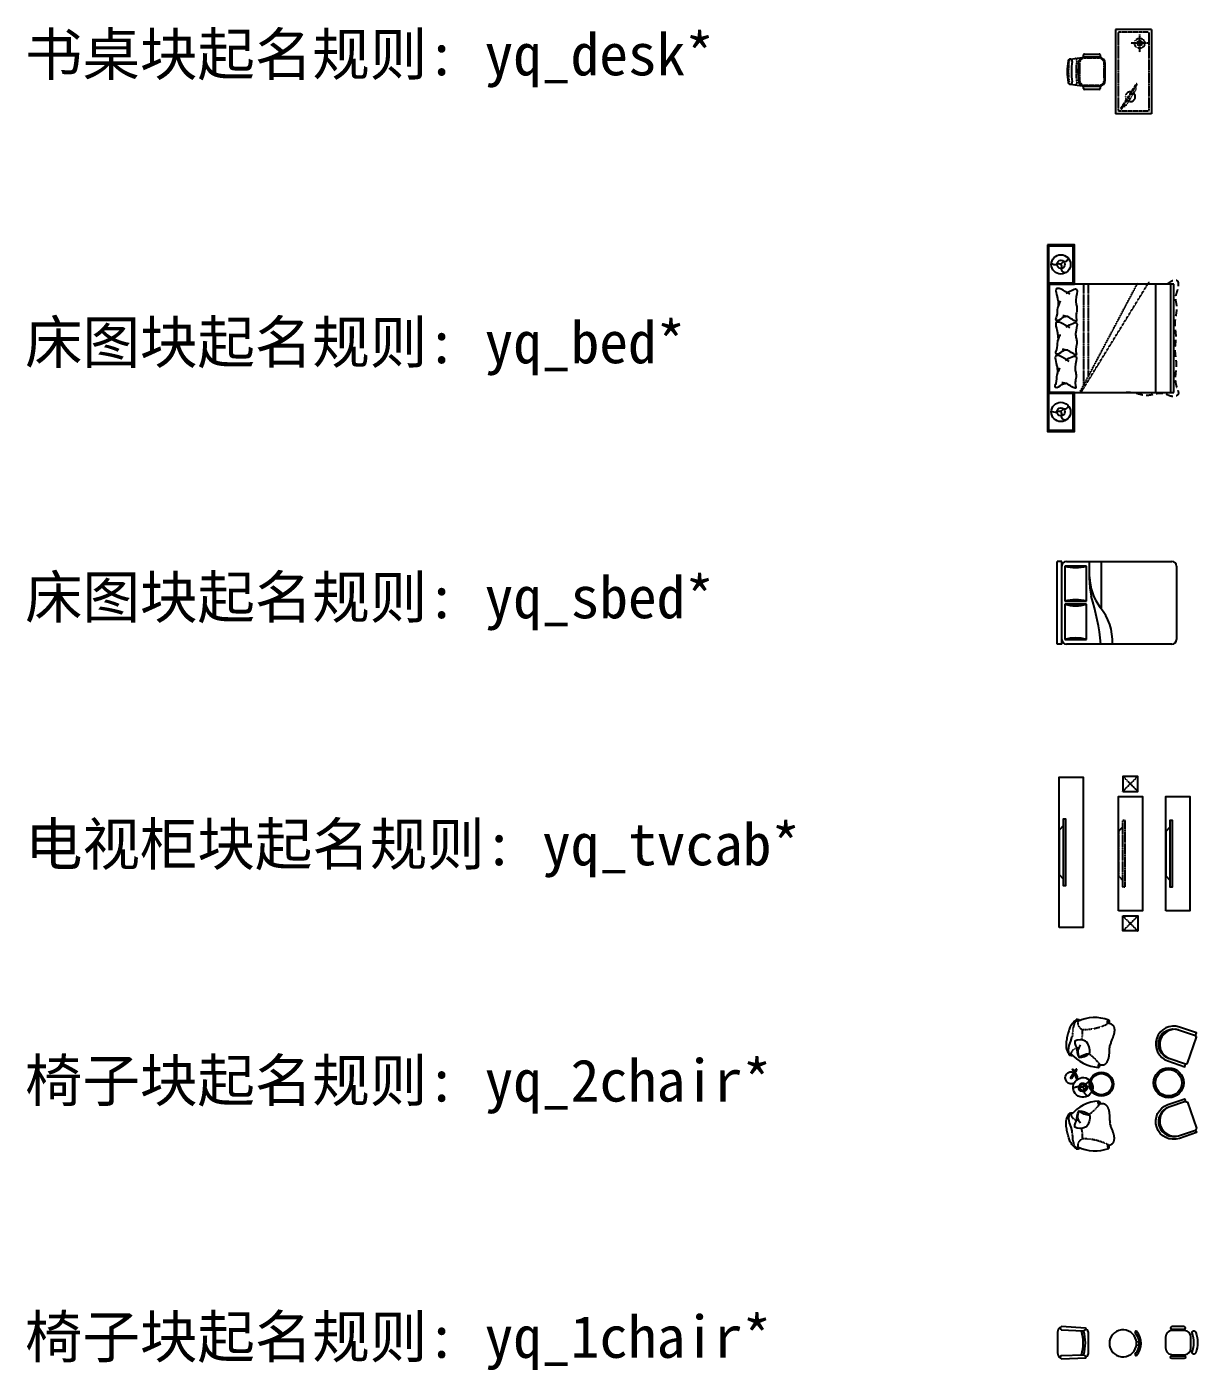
# Model space of a CAD drawing. Extents: x -15080 to 60298, y -30155 to 15485.
# Drawn here: x -15080 to 4379, y -30155 to -7845 of the extents above; entities that cross this region are included whole.
import ezdxf

# ---------------------------------------------------------------- set-up
doc = ezdxf.new("R2010")
doc.units = 0
doc.linetypes.add('DASHED2', pattern=[0.375, 0.25, -0.125])
doc.linetypes.add('HIDDEN2', pattern=[0.1875, 0.125, -0.0625])
doc.layers.get('0').update_dxf_attribs({"linetype": 'CONTINUOUS'})
doc.styles.get("Standard").update_dxf_attribs({"font": ''})
doc.styles.get('STANDARD').set_extended_font_data('SimSun')

# ---------------------------------------------------------------- blocks, each defined once
blk = doc.blocks.new('YQ_BED_01')
at = {"linetype": 'CONTINUOUS', "ltscale": 1000}
for p, q in [((2100, 900), (0, 900)), ((0, 900), (0, -900)), ((2100, -900), (2100, 900)), ((0, -900), (2100, -900))]:
    blk.add_line(p, q, dxfattribs=at)
at = {"color": 53, "linetype": 'CONTINUOUS', "ltscale": 1000}
blk.add_line((30, 900), (30, -900), dxfattribs=at)
at = {"color": 57, "linetype": 'DASHED2', "ltscale": 0.5}
for p, q in [((540, -900), (1504, 921)), ((560, -900), (1689, 931)), ((600, 900), (600, -782)), ((680, 900), (680, -625))]:
    blk.add_line(p, q, dxfattribs=at)
at = {"color": 59, "linetype": 'CONTINUOUS', "ltscale": 1000}
blk.add_line((1800, -900), (1800, 900), dxfattribs=at)
at = {"color": 8, "linetype": 'CONTINUOUS', "ltscale": 1000}
blk.add_line((2050, -900), (2050, 900), dxfattribs=at)
at = {"linetype": 'CONTINUOUS'}
for points in [[(0, 1550), (0, 900), (450, 900), (450, 1550)], [(0, -900), (0, -1550), (450, -1550), (450, -900)]]:
    blk.add_lwpolyline(points, close=True, dxfattribs=at)
at = {"color": 59, "linetype": 'CONTINUOUS'}
for points in [[(20, 1530), (20, 920), (430, 920), (430, 1530)], [(20, -920), (20, -1530), (430, -1530), (430, -920)]]:
    blk.add_lwpolyline(points, close=True, dxfattribs=at)
for points in [[(225, 1227, 0.228099), (158, 1225, -0.317646), (66, 1242)], [(346, 1329, -0.398826), (280, 1270, 0.069197), (273, 1269, 0.240714), (225, 1227, -0.240714)], [(300, 1084, -0.414712), (235, 1160, 0.258086), (225, 1227)], [(225, -1223, 0.228099), (158, -1225, -0.317646), (66, -1208)], [(346, -1121, -0.398826), (280, -1180, 0.069197), (273, -1181, 0.240714), (225, -1223, -0.240714)], [(300, -1366, -0.414712), (235, -1290, 0.258086), (225, -1223)]]:
    blk.add_lwpolyline(points, format="xyb", dxfattribs=at)
at = {"linetype": 'CONTINUOUS'}
for centre in [(225, 1225), (225, -1225)]:
    blk.add_circle(centre, 160, dxfattribs=at)
at = {"color": 57, "linetype": 'CONTINUOUS'}
for centre in [(225, 1227), (225, -1223)]:
    blk.add_circle(centre, 67.5, dxfattribs=at)
at = {"color": 53, "linetype": 'DASHED2', "ltscale": 451.947922}
blk.add_open_spline([(1992, 900), (2071, 970), (2189, 999), (2167, 789), (2108, 682), (2173, 491), (2091, 272), (2150, 28), (2100, -200), (2173, -484), (2083, -701), (2209, -948), (2066, -979), (1864, -867), (1699, -991), (1474, -909), (1368, -903), (1308, -900)], degree=3, knots=[0, 0, 0, 0, 140.356688, 240.855445, 374.272085, 514.628774, 800.960617, 1037.309606, 1234.977718, 1501.883052, 1872.056655, 1990.732643, 2052.345442, 2125.407537, 2467.000811, 2608.004871, 2786.638856, 2786.638856, 2786.638856, 2786.638856], dxfattribs=at)
at = {"color": 53, "linetype": 'CONTINUOUS', "ltscale": 1000}
for points, knots in [([(376, 729), (270, 795), (112, 892), (156, 710), (179, 623), (180, 565), (181, 528)], [0, 0, 0, 0, 257.192142, 380.388355, 440.188761, 557.045341, 557.045341, 557.045341, 557.045341]), ([(313, 750), (392, 793), (546, 876), (461, 661), (480, 562), (498, 484), (476, 402), (475, 340), (499, 246), (355, 365), (285, 372), (256, 374)], [0, 0, 0, 0, 197.98522, 383.798459, 461.536852, 537.063609, 629.138715, 719.341985, 744.183766, 895.041347, 1000.692483, 1000.692483, 1000.692483, 1000.692483]), ([(213, 622), (206, 601), (192, 561), (153, 477), (178, 400), (123, 302), (210, 290), (256, 366), (322, 366), (343, 366)], [0, 0, 0, 0, 70.314327, 132.712823, 281.06886, 345.030234, 373.143701, 508.899423, 574.349148, 574.349148, 574.349148, 574.349148]), ([(373, 170), (267, 236), (109, 333), (153, 151), (176, 64), (177, 6), (178, -31)], [0, 0, 0, 0, 257.192142, 380.388355, 440.188761, 557.045341, 557.045341, 557.045341, 557.045341]), ([(309, 191), (389, 234), (543, 317), (458, 102), (477, 3), (495, -75), (472, -157), (472, -219), (496, -313), (352, -194), (282, -187), (253, -185)], [0, 0, 0, 0, 197.98522, 383.798459, 461.536852, 537.063609, 629.138715, 719.341985, 744.183766, 895.041347, 1000.692483, 1000.692483, 1000.692483, 1000.692483]), ([(210, 63), (203, 42), (189, 2), (150, -82), (175, -159), (120, -257), (207, -269), (253, -193), (319, -193), (340, -193)], [0, 0, 0, 0, 70.314327, 132.712823, 281.06886, 345.030234, 373.143701, 508.899423, 574.349148, 574.349148, 574.349148, 574.349148]), ([(363, -385), (257, -319), (99, -222), (143, -405), (166, -492), (167, -549), (168, -587)], [0, 0, 0, 0, 257.192142, 380.388355, 440.188761, 557.045341, 557.045341, 557.045341, 557.045341]), ([(300, -364), (379, -321), (533, -238), (448, -453), (467, -553), (485, -631), (463, -712), (462, -774), (486, -868), (342, -750), (272, -743), (243, -740)], [0, 0, 0, 0, 197.98522, 383.798459, 461.536852, 537.063609, 629.138715, 719.341985, 744.183766, 895.041347, 1000.692483, 1000.692483, 1000.692483, 1000.692483]), ([(200, -493), (193, -514), (179, -553), (140, -637), (165, -714), (110, -812), (197, -824), (243, -749), (309, -749), (330, -749)], [0, 0, 0, 0, 70.314327, 132.712823, 281.06886, 345.030234, 373.143701, 508.899423, 574.349148, 574.349148, 574.349148, 574.349148])]:
    blk.add_open_spline(points, degree=3, knots=knots, dxfattribs=at)
blk = doc.blocks.new('YQ_TVCAB_02')
at = {"color": 58, "linetype": 'HIDDEN2'}
for p, q in [((325, 1034), (75, 1284)), ((75, 1034), (325, 1284)), ((325, -1034), (75, -1284)), ((75, -1034), (325, -1284))]:
    blk.add_line(p, q, dxfattribs=at)
at = {"color": 57, "linetype": 'HIDDEN2'}
blk.add_line((67, 550), (67, -550), dxfattribs=at)
for points in [[(75, 1034), (325, 1034), (325, 1284), (75, 1284)], [(0, -950), (0, 950), (400, 950), (400, -950)], [(75, -1034), (325, -1034), (325, -1284), (75, -1284)]]:
    blk.add_lwpolyline(points, close=True)
blk.add_lwpolyline([(0, -370), (67, -438), (67, -550), (112, -550), (112, 550), (67, 550), (67, 438), (0, 370)], close=True, dxfattribs=at)
blk = doc.blocks.new('YQ_2CHAIR_01')
for p, q in [((67, 488), (97, 511)), ((67, -488), (97, -511))]:
    blk.add_line(p, q)
at = {"color": 58}
for p, q in [((93, 112), (183, 249)), ((124, 244), (146, 193)), ((153, 204), (132, 249)), ((163, 184), (196, 240)), ((114, 100), (155, 170)), ((150, 183), (195, 74)), ((210, 85), (161, 188))]:
    blk.add_line(p, q, dxfattribs=at)
for points in [[(190, 1076), (186, 1072), (179, 1066), (170, 1059), (160, 1049), (149, 1039), (137, 1027), (125, 1014), (114, 1000), (104, 986), (94, 971), (86, 956), (79, 940), (72, 924), (66, 907), (60, 889), (54, 871), (49, 852), (44, 832), (39, 812), (35, 792), (31, 770), (27, 749), (23, 727), (20, 705), (18, 683), (16, 660), (16, 636), (19, 611), (25, 584), (34, 555), (48, 524), (67, 489)], [(729, 1019), (749, 1009), (766, 1001), (778, 993), (788, 986), (795, 979), (800, 973), (803, 967), (806, 961), (809, 955), (811, 948), (813, 941), (815, 934), (816, 927), (817, 919), (818, 911), (818, 903), (818, 894), (818, 885), (817, 876), (816, 867), (815, 857), (813, 848), (811, 839), (809, 829), (807, 821), (804, 812), (801, 803), (798, 794), (794, 784), (790, 774), (786, 764), (781, 752), (777, 740), (771, 727), (766, 713), (761, 700), (757, 686), (752, 673), (749, 661), (746, 650)], [(577, 318), (579, 319), (584, 319), (590, 319), (598, 319), (607, 320), (616, 320), (625, 321), (634, 322), (642, 323), (648, 325), (654, 327), (659, 329), (664, 332), (668, 335), (672, 338), (676, 342), (680, 346), (684, 351), (688, 356), (692, 361), (696, 367), (700, 374), (704, 381), (708, 388), (711, 396), (715, 405), (718, 413), (721, 422), (724, 431), (726, 441), (728, 450), (730, 459), (731, 468), (733, 477), (733, 487), (734, 496), (735, 506), (735, 517), (736, 528), (736, 541), (737, 554), (738, 568), (738, 582), (739, 597), (741, 611), (742, 625), (744, 637), (746, 649)], [(577, -318), (579, -319), (584, -319), (590, -319), (598, -319), (607, -320), (616, -320), (625, -321), (634, -322), (642, -323), (648, -325), (654, -327), (659, -329), (664, -332), (668, -335), (672, -338), (676, -342), (680, -346), (684, -351), (688, -356), (692, -361), (696, -367), (700, -374), (704, -381), (708, -388), (711, -396), (715, -405), (718, -413), (721, -422), (724, -431), (726, -441), (728, -450), (730, -459), (731, -468), (733, -477), (733, -487), (734, -496), (735, -506), (735, -517), (736, -528), (736, -541), (737, -554), (738, -568), (738, -582), (739, -597), (741, -611), (742, -625), (744, -637), (746, -649)], [(190, -1076), (186, -1072), (179, -1066), (170, -1059), (160, -1049), (149, -1039), (137, -1027), (125, -1014), (114, -1000), (104, -986), (94, -971), (86, -956), (79, -940), (72, -924), (66, -907), (60, -889), (54, -871), (49, -852), (44, -832), (39, -812), (35, -792), (31, -770), (27, -749), (23, -727), (20, -705), (18, -683), (16, -660), (16, -636), (19, -611), (25, -584), (34, -555), (48, -524), (67, -489)], [(729, -1019), (749, -1009), (766, -1001), (778, -993), (788, -986), (795, -979), (800, -973), (803, -967), (806, -961), (809, -955), (811, -948), (813, -941), (815, -934), (816, -927), (817, -919), (818, -911), (818, -903), (818, -894), (818, -885), (817, -876), (816, -867), (815, -857), (813, -848), (811, -839), (809, -829), (807, -821), (804, -812), (801, -803), (798, -794), (794, -784), (790, -774), (786, -764), (781, -752), (777, -740), (771, -727), (766, -713), (761, -700), (757, -686), (752, -673), (749, -661), (746, -650)]]:
    blk.add_lwpolyline(points)
at = {"color": 58, "linetype": 'HIDDEN2'}
for points in [[(192, 1073), (152, 1006), (131, 932), (126, 858), (118, 795), (114, 784)], [(192, -1073), (152, -1006), (131, -932), (126, -858), (118, -795), (114, -784)]]:
    blk.add_lwpolyline(points, dxfattribs=at)
for points in [[(707, 1008, -0.101651), (704, 1016, -0.060225), (703, 1026, -0.093358), (708, 1050, -0.060225), (713, 1058, -0.101651), (719, 1064, -0.387172), (728, 1062, -0.101651), (732, 1054, -0.060225), (733, 1044, -0.093358), (727, 1021, -0.060225), (723, 1012, -0.101651), (716, 1006, -0.186829)], [(564, 337, 0.101651), (557, 332, 0.060225), (553, 323, 0.093358), (548, 299, 0.060225), (549, 290, 0.101651), (552, 282, 0.387172), (561, 280, 0.101651), (567, 286, 0.060225), (572, 294, 0.093358), (577, 318, 0.060225), (576, 327, 0.101651), (573, 335, 0.186829)], [(564, -337, -0.101651), (557, -332, -0.060225), (553, -323, -0.093358), (548, -299, -0.060225), (549, -290, -0.101651), (552, -282, -0.387172), (561, -280, -0.101651), (567, -286, -0.060225), (572, -294, -0.093358), (577, -318, -0.060225), (576, -327, -0.101651), (573, -335, -0.186829)], [(707, -1008, 0.101651), (704, -1016, 0.060225), (703, -1026, 0.093358), (708, -1050, 0.060225), (713, -1058, 0.101651), (719, -1064, 0.387172), (728, -1062, 0.101651), (732, -1054, 0.060225), (733, -1044, 0.093358), (727, -1021, 0.060225), (723, -1012, 0.101651), (716, -1006, 0.186829)]]:
    blk.add_lwpolyline(points, format="xyb", close=True)
at = {"color": 58}
for points in [[(67, 489), (58, 567), (69, 643), (95, 713), (114, 773), (114, 784)], [(67, -489), (58, -567), (69, -643), (95, -713), (114, -773), (114, -784)]]:
    blk.add_lwpolyline(points, dxfattribs=at)
at = {"color": 57, "ltscale": 1000}
for points in [[(205, 615, 0.232884), (234, 444, 0.184752), (403, 510, 0.286563), (339, 716, 0.237978), (159, 713, 0.243587), (216, 585, -4.263709)], [(258, 647, 0.343333), (235, 448, -0.126408), (399, 512, 5.969376)], [(205, -615, -0.232884), (234, -444, -0.184752), (403, -510, -0.286563), (339, -716, -0.237978), (159, -713, -0.243587), (216, -585, 4.263709)], [(258, -647, -0.343333), (235, -448, 0.126408), (399, -512, -5.969376)]]:
    blk.add_lwpolyline(points, format="xyb", dxfattribs=at)
for points in [[(297, -57), (301, -50), (305, -45), (309, -40), (312, -36), (315, -32), (318, -29), (321, -26), (323, -23), (326, -21), (328, -18), (330, -15), (332, -13), (334, -10), (336, -8), (338, -5), (340, -3), (341, -1), (343, 2), (345, 4), (347, 6), (349, 8), (351, 10), (353, 12), (355, 14), (358, 15), (360, 17), (362, 19), (365, 21), (367, 23), (369, 25), (372, 26), (374, 28), (377, 30), (379, 32), (382, 34), (384, 36), (387, 38), (389, 41), (391, 43), (393, 46), (395, 50), (397, 54), (399, 58), (401, 63), (402, 67), (403, 69)], [(304, -53), (296, -51), (289, -50), (283, -48), (277, -47), (272, -47), (267, -46), (263, -45), (259, -45), (255, -44), (252, -44), (248, -43), (245, -43), (242, -42), (238, -42), (235, -42), (232, -41), (229, -41), (226, -41), (223, -42), (219, -42), (216, -42), (213, -43), (209, -43), (206, -44), (202, -44), (199, -45), (195, -46), (192, -47), (188, -48), (184, -49), (179, -50), (175, -52), (170, -53), (165, -54), (160, -56), (154, -58), (147, -59), (140, -61), (134, -62)], [(299, -49), (302, -57), (305, -64), (306, -71), (308, -77), (309, -83), (309, -88), (310, -93), (310, -98), (310, -102), (310, -107), (310, -111), (310, -114), (311, -118), (311, -121), (311, -125), (312, -128), (313, -131), (314, -134), (315, -137), (316, -139), (317, -142), (319, -144), (320, -147), (322, -149), (324, -151), (326, -153), (327, -156), (329, -158), (331, -160), (333, -162), (335, -164), (337, -166), (339, -168), (341, -170), (343, -172), (344, -174), (346, -176), (348, -179), (350, -181), (352, -184), (354, -187), (356, -190), (358, -194), (360, -197), (362, -200), (362, -200)]]:
    blk.add_lwpolyline(points, dxfattribs=at)
blk.add_circle((603, 0), 200)
blk.add_circle((603, 0), 176, dxfattribs=at)
for centre, radius, start, end in [((199, 978), 94.8, 58.8527, 97.7185), ((-732, 613), 1031, 24.0739, 26.6365), ((495, 456), 651, 69.3672, 115.9465), ((116, 610), 131, 247.7716, 273.1872), ((596, 929), 651, 219.918, 266.4973), ((596, -929), 651, 93.5027, 140.082), ((116, -610), 131, 86.8128, 112.2284), ((199, -978), 94.8, 262.2815, 301.1473), ((-732, -613), 1031, 333.3635, 335.9261), ((495, -456), 651, 244.0535, 290.6328)]:
    blk.add_arc(centre, radius, start, end)
at = {"color": 58, "linetype": 'HIDDEN2'}
for centre, radius, start, end in [((331, 1023), 122, 171.6066, 248.8662), ((-218, 855), 507, 347.9493, 6.0899), ((315, 1767), 858, 268.1132, 297.52), ((214, 478), 122, 99.5502, 164.2579), ((-104, -194), 858, 38.3445, 53.5501), ((-104, 194), 858, 306.4499, 321.6555), ((214, -478), 122, 195.7421, 260.4498), ((-218, -855), 507, 353.9101, 12.0507), ((331, -1023), 122, 111.1338, 188.3934), ((315, -1767), 858, 62.48, 91.8868)]:
    blk.add_arc(centre, radius, start, end, dxfattribs=at)
at = {"color": 58}
blk.add_arc((156, 183), 6.58, 41.7955, 183.2351, dxfattribs=at)
at = {"color": 58, "extrusion": (0, 0, -1)}
for centre, major_axis, start_param, end_param in [((128, 246), (-2.05, 4.03), 4.668643, 7.949355), ((189, 244), (7.13, 3.62), -0.6061966950080541, 5.676988612171531), ((104, 107), (10.7, 5.5), 1.101119, 4.089219), ((296, -53), (-32.2, 63.4), 0.9646, 7.247785), ((296, -53), (-23, 45.3), 0.9646, 7.247785)]:
    blk.add_ellipse(centre, major_axis=major_axis, ratio=1, start_param=start_param, end_param=end_param, dxfattribs=at)
at = {"color": 57, "ltscale": 1000, "extrusion": (0, 0, -1)}
for centre, major_axis, start_param, end_param in [((103, 106), (-87.5, 48.4), 3.732773, 7.765064), ((296, -53), (-144, 76), 1.577007, 7.860192), ((103, 106), (-45.3, 89.2), 1.120056, 2.103187)]:
    blk.add_ellipse(centre, major_axis=major_axis, ratio=1, start_param=start_param, end_param=end_param, dxfattribs=at)
blk = doc.blocks.new('YQ_2CHAIR_02')
at = {"linetype": 'CONTINUOUS'}
for points in [[(532, 309), (561, 323), (710, 755), (695, 785), (710, 828), (429, 924, 1), (236, 362), (518, 266)], [(532, -309), (561, -323), (710, -755), (695, -785), (710, -828), (429, -924, -1), (236, -362), (518, -266)]]:
    blk.add_lwpolyline(points, format="xyb", close=True, dxfattribs=at)
at = {"color": 58}
for points in [[(532, 309), (251, 405, -1), (414, 881), (695, 785)], [(532, -309), (251, -405, 1), (414, -881), (695, -785)]]:
    blk.add_lwpolyline(points, format="xyb", dxfattribs=at)
blk.add_circle((250, 0), 250)
at = {"color": 57, "ltscale": 1000}
blk.add_circle((250, 0), 219, dxfattribs=at)
at = {"color": 58}
for centre, start, end in [((355, 635), 76.5865, 245.6692), ((355, -635), 114.3308, 283.4135)]:
    blk.add_arc(centre, 253, start, end, dxfattribs=at)
blk = doc.blocks.new('YQ_TVCAB_01')
at = {"color": 57}
blk.add_line((67, 550), (67, -550), dxfattribs=at)
blk.add_lwpolyline([(0, -1250), (0, 1250), (400, 1250), (400, -1250)], close=True)
blk.add_lwpolyline([(0, -370), (67, -438), (67, -550), (112, -550), (112, 550), (67, 550), (67, 438), (0, 370)], close=True, dxfattribs=at)
blk = doc.blocks.new('YQ_TVCAB_03')
at = {"color": 57}
blk.add_line((67, 550), (67, -550), dxfattribs=at)
blk.add_lwpolyline([(0, -950), (0, 950), (400, 950), (400, -950)], close=True)
blk.add_lwpolyline([(0, -370), (67, -438), (67, -550), (112, -550), (112, 550), (67, 550), (67, 438), (0, 370)], close=True, dxfattribs=at)
blk = doc.blocks.new('YQ_SBED_01')
at = {"linetype": 'BYBLOCK'}
for p, q in [((0, -686), (0, 686)), ((76, 686), (0, 686)), ((76, -686), (76, 686)), ((152, 686), (1905, 686)), ((1981, 610), (1981, -610)), ((76, -686), (0, -686)), ((1905, -686), (152, -686))]:
    blk.add_line(p, q, dxfattribs=at)
at = {"color": 57, "ltscale": 1000}
for p, q in [((533, 375), (533, 686)), ((737, -102), (737, 686)), ((127, 610), (127, 25)), ((483, 610), (127, 610)), ((483, 25), (483, 610)), ((127, 25), (483, 25)), ((483, -25), (127, -25)), ((127, -25), (127, -610)), ((483, -610), (483, -25)), ((127, -610), (483, -610))]:
    blk.add_line(p, q, dxfattribs=at)
at = {"linetype": 'BYBLOCK'}
for centre, start, end in [((152, 610), 90, 180), ((1905, 610), 0, 90), ((152, -610), 180, 270), ((1905, -610), 270, 0)]:
    blk.add_arc(centre, 76.2, start, end, dxfattribs=at)
at = {"color": 57, "ltscale": 1000}
for centre, radius, start, end in [((305, 1219), 635, 253.7398, 286.2602), ((1466, 473), 934, 182.5398, 216.0403), ((1753, 374), 1219, 179.9814, 192.4667), ((305, -584), 635, 73.7398, 106.2602), ((-3053, -1040), 3794, 5.3572, 17.6665), ((305, 584), 635, 253.7398, 286.2602), ((19, -648), 898, 357.5673, 39.5461), ((305, -1219), 635, 73.7398, 106.2602)]:
    blk.add_arc(centre, radius, start, end, dxfattribs=at)
blk = doc.blocks.new('YQ_1CHAIR_01')
at = {"linetype": 'CONTINUOUS'}
for p, q in [((62, 213), (428, 192)), ((428, 192), (476, 222)), ((63, -217), (429, -205)), ((429, -205), (476, -236))]:
    blk.add_line(p, q, dxfattribs=at)
blk.add_lwpolyline([(66, -268), (468, -253), (476, -236, 0.298595), (505, -209), (513, -179), (513, 165), (505, 195, 0.232496), (476, 222), (467, 241), (65, 264, 0.274755), (46, 244, 0.344142), (11, 216), (0, 172), (0, -172), (11, -216, 0.344151), (46, -244, 0.318714)], format="xyb", close=True, dxfattribs=at)
at = {"linetype": 'CONTINUOUS', "extrusion": (0, 0, -1)}
for centre, major_axis, start_param, end_param in [((73, 238), (-19.1, -19.1), 5.899905, 7.298414), ((-250, -7), (-671, 21), 2.804404, 3.412268), ((-250, -7), (-707, 22), 2.824567, 3.393643)]:
    blk.add_ellipse(centre, major_axis=major_axis, ratio=1, start_param=start_param, end_param=end_param, dxfattribs=at)
at = {"linetype": 'CONTINUOUS'}
blk.add_ellipse((73, -242), major_axis=(-19.7, -18.4), ratio=1, start_param=4.362767, end_param=5.59691, dxfattribs=at)
blk = doc.blocks.new('YQ_1CHIAR_03')
for points in [[(103, 264, 1), (103, 223), (310, 223, 1), (310, 264)], [(0, -88, 0.431033), (121, -202), (314, -202, 0.397592), (422, -88), (422, 88, 0.397592), (314, 202), (121, 202, 0.431033), (0, 88)], [(500, -169, -1), (440, -160, 0.199721), (440, 160, -1), (500, 169, -0.182913)], [(103, -264, -1), (103, -223), (310, -223, -1), (310, -264)]]:
    blk.add_lwpolyline(points, format="xyb", close=True)
blk = doc.blocks.new('YQ_1CHAIR_02')
for p, q in [((449, 24), (493, 29)), ((487, 63), (487, 66)), ((449, -24), (493, -29))]:
    blk.add_line(p, q)
for centre, radius, start, end in [((225, 0), 225, 13.5886, 346.4114), ((442, 187), 17, 58.8194, 204.6139), ((225, 0), 270, 14.064, 41.7167), ((225, 0), 225, 346.4114, 13.5886), ((225, 0), 302, 318.2833, 41.7167), ((225, 0), 270, 346.4114, 14.064), ((442, -187), 17, 155.3861, 301.1806), ((225, 0), 270, 318.2833, 346.4114)]:
    blk.add_arc(centre, radius, start, end)
blk = doc.blocks.new('YQ_DESK_01')
for p, q in [((800, 700), (800, -700)), ((1400, 700), (800, 700)), ((1400, 700), (1400, -700)), ((127, 217), (288, 239)), ((270, 252), (270, 279)), ((284, 293), (531, 293)), ((531, 239), (284, 239)), ((531, 239), (284, 239)), ((528, 239), (288, 239)), ((545, 279), (545, 252)), ((52, 209), (127, 217)), ((185, 136), (185, -139)), ((185, -50), (185, 47)), ((630, -139), (630, 136)), ((52, -209), (126, -218)), ((126, -218), (288, -241)), ((270, -282), (270, -255)), ((284, -241), (531, -241)), ((284, -241), (531, -241)), ((531, -296), (284, -296)), ((288, -241), (528, -241)), ((545, -255), (545, -282)), ((1400, -700), (800, -700))]:
    blk.add_line(p, q)
at = {"color": 58, "linetype": 'HIDDEN2'}
for p, q in [((845, 655), (845, -655)), ((1355, 655), (845, 655)), ((1355, 655), (1355, -655)), ((157, 170), (159, 189)), ((202, 136), (202, -139)), ((528, 222), (288, 222)), ((613, -139), (613, 136)), ((157, -170), (158, -190)), ((904, -618), (1160, -212)), ((288, -224), (528, -224)), ((1355, -655), (845, -655))]:
    blk.add_line(p, q, dxfattribs=at)
for points in [[(1349, 471), (1055, 471)], [(1202, 471), (1160, 471)], [(1202, 618), (1202, 324)], [(1202, 471), (1223, 508)], [(1202, 471), (1223, 435)]]:
    blk.add_lwpolyline(points, dxfattribs=at)
blk.add_lwpolyline([(1143, -294), (1134, -254), (1160, -212), (1144, -202), (888, -608), (904, -618), (930, -577), (971, -568)], close=True, dxfattribs=at)
for radius in [84, 42]:
    blk.add_circle((1202, 471), radius, dxfattribs=at)
for centre, radius, start, end in [((288, 136), 103, 90, 180), ((284, 279), 13.7, 90, 180), ((284, 252), 13.7, 180, 270), ((528, 136), 103, 0, 90), ((531, 279), 13.7, 0, 90), ((531, 252), 13.7, 270, 0), ((1212, 0), 1212, 171.4477, 188.5523), ((47, 175), 34.3, 351.4477, 171.4477), ((1212, 0), 1143, 171.4477, 188.5523), ((47, -175), 34.3, 188.5523, 8.5523), ((288, -139), 103, 180, 270), ((528, -139), 103, 270, 0), ((284, -255), 13.7, 90, 180), ((284, -282), 13.7, 180, 270), ((531, -255), 13.7, 0, 90), ((531, -282), 13.7, 270, 0)]:
    blk.add_arc(centre, radius, start, end)
for centre, radius, start, end in [((1212, 0), 1195, 170.0128, 189.9872), ((130, 189), 28.6, 359.9194, 96.3911), ((1288, 0), 1143, 171.4477, 188.5523), ((288, 136), 85.7, 90, 180), ((528, 136), 85.7, 0, 90), ((130, -190), 28.6, 262.6639, 359.9194), ((288, -139), 85.7, 180, 270), ((528, -139), 85.7, 270, 0), ((1048, -416), 82.3, 81.7622, 213.7504), ((1048, -416), 82.3, 248.5054, 47.0072)]:
    blk.add_arc(centre, radius, start, end, dxfattribs=at)

msp = doc.modelspace()

# ---------------------------------------------------------------- block references
for name, p in [('YQ_DESK_01', (2205, -8589)), ('YQ_BED_01', (1874, -13016)), ('YQ_SBED_01', (2039, -17410)), ('YQ_TVCAB_02', (3054, -21577)), ('YQ_TVCAB_01', (2068, -21555)), ('YQ_TVCAB_03', (3840, -21577)), ('YQ_2CHAIR_01', (2169, -25406)), ('YQ_2CHAIR_02', (3639, -25382)), ('YQ_1CHIAR_03', (3838, -29697)), ('YQ_1CHAIR_02', (2905, -29710))]:
    msp.add_blockref(name, p)
at = {"linetype": 'CONTINUOUS'}
msp.add_blockref('YQ_1CHAIR_01', (2043, -29697), dxfattribs=at)

# ---------------------------------------------------------------- texts
at = {"color": 6}
for s, p in [('书桌块起名规则: yq_desk*', (-15111, -8650)), ('床图块起名规则: yq_bed*', (-15111, -13432)), ('床图块起名规则: yq_sbed*', (-15111, -17667)), ('电视柜块起名规则: yq_tvcab*', (-15111, -21770)), ('椅子块起名规则: yq_2chair*', (-15111, -25694)), ('椅子块起名规则: yq_1chair*', (-15111, -29950))]:
    msp.add_text(s, height=700, dxfattribs=at).set_placement(p)

doc.saveas('drawing.dxf')
